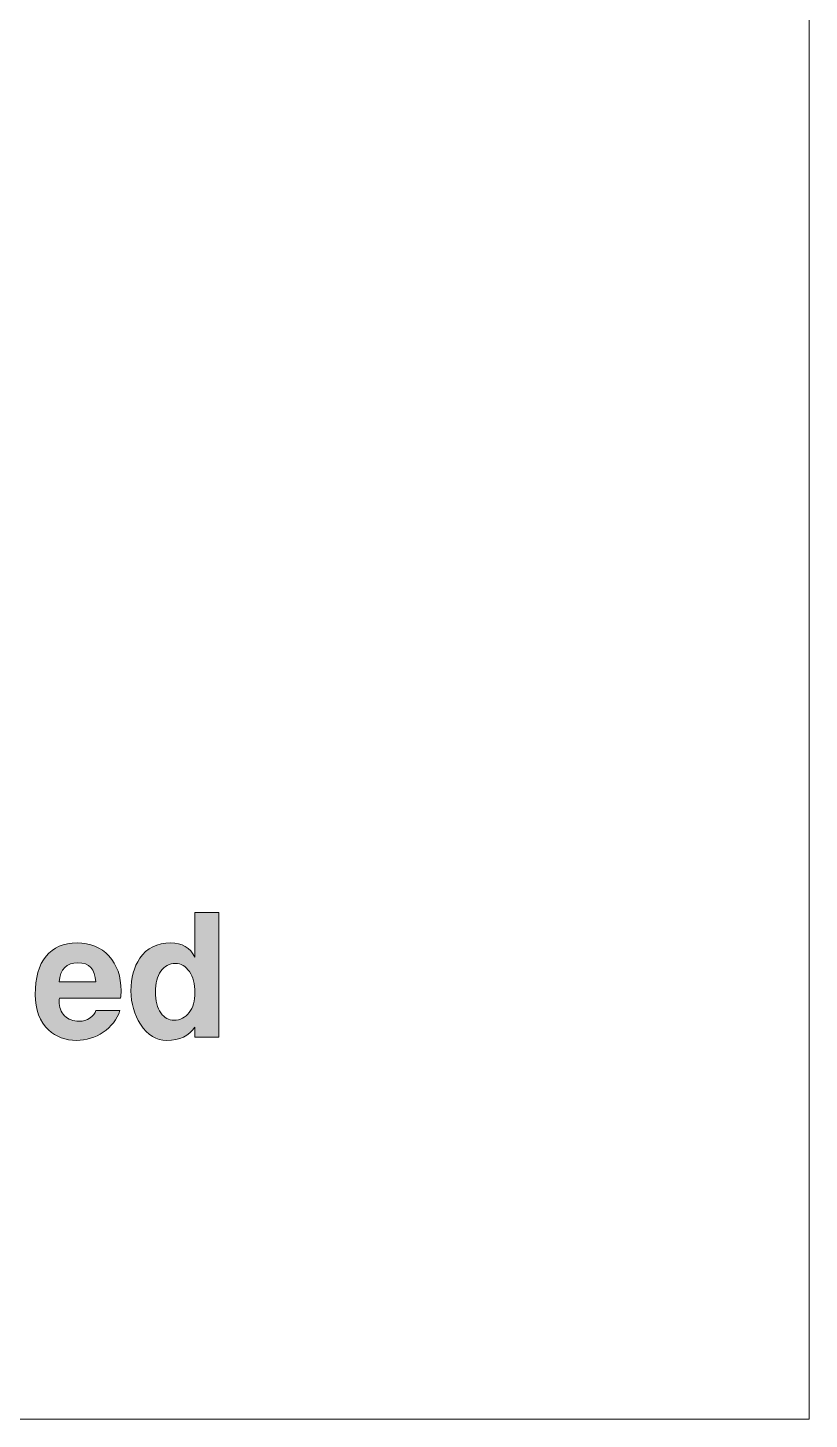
# Model space of a CAD drawing. Header units: inches. Extents: x 0.68 to 8.36, y -4.82 to -0.59.
# Drawn here: x 7.172 to 7.746, y -2.652 to -1.629 of the extents above; entities that cross this region are included whole.
import ezdxf

# ---------------------------------------------------------------- set-up
doc = ezdxf.new("R2010")
doc.units = ezdxf.units.IN
doc.header["$MEASUREMENT"] = 0
doc.layers.add('Layer 1', color=7, linetype='Continuous')

# ---------------------------------------------------------------- blocks, each defined once
blk = doc.blocks.new('block 10')
at = {"layer": 'Layer 1', "color": 7, "lineweight": 5, "true_color": 0xffffff}
for points in [[(7.7456, -2.6521), (7.7456, -0.5921), (4.8068, -0.5921), (4.7456, -0.5921)], [(4.7456, -2.6521), (4.8202, -2.6521), (7.5007, -2.6521), (7.7456, -2.6521)]]:
    blk.add_lwpolyline(points, dxfattribs=at)
blk = doc.blocks.new('block 9')
at = {"layer": 'Layer 1'}
blk.add_blockref('block 10', (0, 0), dxfattribs=at)
blk = doc.blocks.new('block 37')
at = {"layer": 'Layer 1', "true_color": 0xed1f24}
h = blk.add_hatch(color=240, dxfattribs=at)
h.dxf.hatch_style = 2
edge = h.paths.add_edge_path()
edge.add_spline(control_points=[(7.3119, -2.3712), (7.3119, -2.3712), (7.2944, -2.3712), (7.2944, -2.3712), (7.2944, -2.3712), (7.2944, -2.3638), (7.2944, -2.3638), (7.2901, -2.3704), (7.2832, -2.3737), (7.2737, -2.3737), (7.266, -2.3737), (7.2596, -2.3697), (7.2544, -2.3618), (7.2498, -2.3546), (7.2474, -2.3464), (7.2474, -2.3373), (7.2474, -2.3277), (7.2496, -2.3197), (7.2538, -2.3133), (7.259, -2.3057), (7.2666, -2.302), (7.2766, -2.302), (7.2848, -2.302), (7.2908, -2.3055), (7.2944, -2.3125), (7.2944, -2.3125), (7.2944, -2.2797), (7.2944, -2.2797), (7.2944, -2.2797), (7.3119, -2.2797), (7.3119, -2.2797), (7.3119, -2.2797), (7.3119, -2.3712), (7.3119, -2.3712)], knot_values=[0, 0, 0, 0, 1, 1, 1, 2, 2, 2, 3, 3, 3, 4, 4, 4, 5, 5, 5, 6, 6, 6, 7, 7, 7, 8, 8, 8, 9, 9, 9, 10, 10, 10, 11, 11, 11, 11], degree=3, periodic=1)
edge = h.paths.add_edge_path()
edge.add_spline(control_points=[(7.2944, -2.3384), (7.2944, -2.3322), (7.2931, -2.327), (7.2903, -2.3231), (7.2876, -2.3191), (7.2841, -2.3171), (7.28, -2.3171), (7.2755, -2.3171), (7.2719, -2.319), (7.2693, -2.3228), (7.2666, -2.3266), (7.2653, -2.3317), (7.2653, -2.3381), (7.2653, -2.3446), (7.2667, -2.3497), (7.2694, -2.3535), (7.2719, -2.357), (7.2751, -2.3588), (7.279, -2.3588), (7.2836, -2.3588), (7.2873, -2.3569), (7.2901, -2.3532), (7.293, -2.3494), (7.2944, -2.3445), (7.2944, -2.3384)], knot_values=[0, 0, 0, 0, 1, 1, 1, 2, 2, 2, 3, 3, 3, 4, 4, 4, 5, 5, 5, 6, 6, 6, 7, 7, 7, 8, 8, 8, 8], degree=3, periodic=1)
h = blk.add_hatch(color=240, dxfattribs=at)
h.dxf.hatch_style = 2
edge = h.paths.add_edge_path()
edge.add_spline(control_points=[(7.2401, -2.3371), (7.2401, -2.3391), (7.2399, -2.3409), (7.2397, -2.3425), (7.2397, -2.3425), (7.1948, -2.3425), (7.1948, -2.3425), (7.1946, -2.343), (7.1946, -2.3438), (7.1946, -2.3448), (7.1946, -2.3492), (7.1959, -2.3528), (7.1986, -2.3555), (7.2014, -2.3582), (7.2049, -2.3596), (7.2093, -2.3596), (7.2122, -2.3596), (7.2149, -2.3587), (7.2173, -2.3571), (7.2196, -2.3555), (7.221, -2.3537), (7.2216, -2.3517), (7.2216, -2.3517), (7.2393, -2.3517), (7.2393, -2.3517), (7.237, -2.3583), (7.2329, -2.3636), (7.227, -2.3676), (7.2211, -2.3716), (7.2146, -2.3736), (7.2073, -2.3736), (7.1992, -2.3736), (7.1924, -2.371), (7.1869, -2.366), (7.1803, -2.3599), (7.1771, -2.3512), (7.1771, -2.3398), (7.1771, -2.3277), (7.1797, -2.3183), (7.185, -2.3118), (7.1903, -2.3052), (7.1979, -2.302), (7.2078, -2.302), (7.2175, -2.302), (7.2253, -2.3052), (7.2312, -2.3116), (7.2371, -2.3181), (7.2401, -2.3266), (7.2401, -2.3371)], knot_values=[0, 0, 0, 0, 1, 1, 1, 2, 2, 2, 3, 3, 3, 4, 4, 4, 5, 5, 5, 6, 6, 6, 7, 7, 7, 8, 8, 8, 9, 9, 9, 10, 10, 10, 11, 11, 11, 12, 12, 12, 13, 13, 13, 14, 14, 14, 15, 15, 15, 16, 16, 16, 16], degree=3, periodic=1)
edge = h.paths.add_edge_path()
edge.add_spline(control_points=[(7.2216, -2.3307), (7.221, -2.3213), (7.2167, -2.3166), (7.2084, -2.3166), (7.2001, -2.3166), (7.1955, -2.3213), (7.1946, -2.3307), (7.1946, -2.3307), (7.2216, -2.3307), (7.2216, -2.3307)], knot_values=[0, 0, 0, 0, 1, 1, 1, 2, 2, 2, 3, 3, 3, 3], degree=3, periodic=1)
at = {"layer": 'Layer 1', "lineweight": 0}
for points, knots in [([(7.3119, -2.3712), (7.3119, -2.3712), (7.2944, -2.3712), (7.2944, -2.3712), (7.2944, -2.3712), (7.2944, -2.3638), (7.2944, -2.3638), (7.2901, -2.3704), (7.2832, -2.3737), (7.2737, -2.3737), (7.266, -2.3737), (7.2596, -2.3697), (7.2544, -2.3618), (7.2498, -2.3546), (7.2474, -2.3464), (7.2474, -2.3373), (7.2474, -2.3277), (7.2496, -2.3197), (7.2538, -2.3133), (7.259, -2.3057), (7.2666, -2.302), (7.2766, -2.302), (7.2848, -2.302), (7.2908, -2.3055), (7.2944, -2.3125), (7.2944, -2.3125), (7.2944, -2.2797), (7.2944, -2.2797), (7.2944, -2.2797), (7.3119, -2.2797), (7.3119, -2.2797), (7.3119, -2.2797), (7.3119, -2.3712), (7.3119, -2.3712)], [0, 0, 0, 0, 1, 1, 1, 2, 2, 2, 3, 3, 3, 4, 4, 4, 5, 5, 5, 6, 6, 6, 7, 7, 7, 8, 8, 8, 9, 9, 9, 10, 10, 10, 11, 11, 11, 11]), ([(7.2401, -2.3371), (7.2401, -2.3391), (7.2399, -2.3409), (7.2397, -2.3425), (7.2397, -2.3425), (7.1948, -2.3425), (7.1948, -2.3425), (7.1946, -2.343), (7.1946, -2.3438), (7.1946, -2.3448), (7.1946, -2.3492), (7.1959, -2.3528), (7.1986, -2.3555), (7.2014, -2.3582), (7.2049, -2.3596), (7.2093, -2.3596), (7.2122, -2.3596), (7.2149, -2.3587), (7.2173, -2.3571), (7.2196, -2.3555), (7.221, -2.3537), (7.2216, -2.3517), (7.2216, -2.3517), (7.2393, -2.3517), (7.2393, -2.3517), (7.237, -2.3583), (7.2329, -2.3636), (7.227, -2.3676), (7.2211, -2.3716), (7.2146, -2.3736), (7.2073, -2.3736), (7.1992, -2.3736), (7.1924, -2.371), (7.1869, -2.366), (7.1803, -2.3599), (7.1771, -2.3512), (7.1771, -2.3398), (7.1771, -2.3277), (7.1797, -2.3183), (7.185, -2.3118), (7.1903, -2.3052), (7.1979, -2.302), (7.2078, -2.302), (7.2175, -2.302), (7.2253, -2.3052), (7.2312, -2.3116), (7.2371, -2.3181), (7.2401, -2.3266), (7.2401, -2.3371)], [0, 0, 0, 0, 1, 1, 1, 2, 2, 2, 3, 3, 3, 4, 4, 4, 5, 5, 5, 6, 6, 6, 7, 7, 7, 8, 8, 8, 9, 9, 9, 10, 10, 10, 11, 11, 11, 12, 12, 12, 13, 13, 13, 14, 14, 14, 15, 15, 15, 16, 16, 16, 16]), ([(7.2216, -2.3307), (7.221, -2.3213), (7.2167, -2.3166), (7.2084, -2.3166), (7.2001, -2.3166), (7.1955, -2.3213), (7.1946, -2.3307), (7.1946, -2.3307), (7.2216, -2.3307), (7.2216, -2.3307)], [0, 0, 0, 0, 1, 1, 1, 2, 2, 2, 3, 3, 3, 3]), ([(7.2944, -2.3384), (7.2944, -2.3322), (7.2931, -2.327), (7.2903, -2.3231), (7.2876, -2.3191), (7.2841, -2.3171), (7.28, -2.3171), (7.2755, -2.3171), (7.2719, -2.319), (7.2693, -2.3228), (7.2666, -2.3266), (7.2653, -2.3317), (7.2653, -2.3381), (7.2653, -2.3446), (7.2667, -2.3497), (7.2694, -2.3535), (7.2719, -2.357), (7.2751, -2.3588), (7.279, -2.3588), (7.2836, -2.3588), (7.2873, -2.3569), (7.2901, -2.3532), (7.293, -2.3494), (7.2944, -2.3445), (7.2944, -2.3384)], [0, 0, 0, 0, 1, 1, 1, 2, 2, 2, 3, 3, 3, 4, 4, 4, 5, 5, 5, 6, 6, 6, 7, 7, 7, 8, 8, 8, 8])]:
    blk.add_open_spline(points, degree=3, knots=knots, dxfattribs=at)
blk = doc.blocks.new('block 36')
at = {"layer": 'Layer 1'}
blk.add_blockref('block 37', (0, 0), dxfattribs=at)
blk = doc.blocks.new('block 34')
at = {"layer": 'Layer 1'}
blk.add_blockref('block 36', (0, 0), dxfattribs=at)

msp = doc.modelspace()

# ---------------------------------------------------------------- block references
at = {"layer": 'Layer 1'}
for name in ['block 9', 'block 34']:
    msp.add_blockref(name, (0, 0), dxfattribs=at)

doc.saveas('drawing.dxf')
